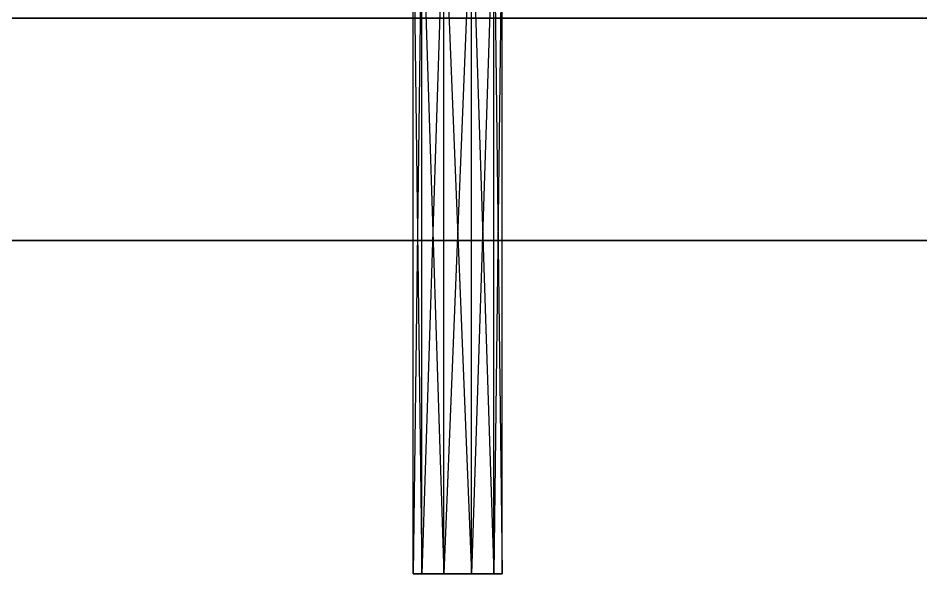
# Model space of a CAD drawing. Extents: x 0 to 4960, y -79 to 258.
# Drawn here: x 3662.1 to 3822, y -78.7 to 19.7 of the extents above; entities that cross this region are included whole.
import ezdxf

# ---------------------------------------------------------------- set-up
doc = ezdxf.new("R2010")
doc.units = 0
doc.layers.add('UB3D', color=1, linetype='CONTINUOUS')

msp = doc.modelspace()

# ---------------------------------------------------------------- linework, layer by layer
at = {"layer": 'UB3D', "color": 254}
for points in [[(3732.125984, -78.740157, -3000), (3732.125984, 42.423071, -3000), (3733.629921, -78.740157, -3004.629921)], [(3732.125984, 42.423071, -3000), (3733.629921, -78.740157, -3004.629921), (3733.629921, 42.423071, -3000)], [(3733.629921, -78.740157, -2995.370079), (3733.629921, 42.423071, -2995.370079), (3732.125984, -78.740157, -3000)], [(3733.629921, 42.423071, -2995.370079), (3732.125984, -78.740157, -3000), (3732.125984, 42.423071, -3000)], [(3733.629921, -78.740157, -3004.629921), (3733.629921, 42.423071, -3000), (3737.566929, -78.740157, -3007.488189)], [(3733.629921, 42.423071, -3000), (3737.566929, -78.740157, -3007.488189), (3737.566929, 42.423071, -3007.488189)], [(3737.566929, -78.740157, -2992.511811), (3737.566929, 42.423071, -2992.511811), (3733.629921, -78.740157, -2995.370079)], [(3737.566929, 42.423071, -2992.511811), (3733.629921, -78.740157, -2995.370079), (3733.629921, 42.423071, -2995.370079)], [(3737.566929, -78.740157, -3007.488189), (3737.566929, 42.423071, -3007.488189), (3742.433071, -78.740157, -3007.488189)], [(3737.566929, 42.423071, -3007.488189), (3742.433071, -78.740157, -3007.488189), (3742.433071, 42.423071, -3007.488189)], [(3742.433071, -78.740157, -2992.511811), (3742.433071, 42.423071, -2992.511811), (3737.566929, -78.740157, -2992.511811)], [(3742.433071, 42.423071, -2992.511811), (3737.566929, -78.740157, -2992.511811), (3737.566929, 42.423071, -2992.511811)], [(3742.433071, -78.740157, -3007.488189), (3742.433071, 42.423071, -3007.488189), (3746.370079, -78.740157, -3004.629921)], [(3742.433071, 42.423071, -3007.488189), (3746.370079, -78.740157, -3004.629921), (3746.370079, 42.423071, -3004.629921)], [(3746.370079, -78.740157, -2995.370079), (3746.370079, 42.423071, -2995.370079), (3742.433071, -78.740157, -2992.511811)], [(3746.370079, 42.423071, -2995.370079), (3742.433071, -78.740157, -2992.511811), (3742.433071, 42.423071, -2992.511811)], [(3746.370079, -78.740157, -3004.629921), (3746.370079, 42.423071, -3004.629921), (3747.874016, -78.740157, -3000)], [(3746.370079, 42.423071, -3004.629921), (3747.874016, -78.740157, -3000), (3747.874016, 42.423071, -3000)], [(3747.874016, -78.740157, -3000), (3747.874016, 42.423071, -3000), (3746.370079, -78.740157, -2995.370079)], [(3747.874016, 42.423071, -3000), (3746.370079, -78.740157, -2995.370079), (3746.370079, 42.423071, -2995.370079)], [(3740, -78.740157, -3000), (3732.125984, -78.740157, -3000), (3733.629921, -78.740157, -3004.629921)], [(3740, -78.740157, -3000), (3733.629921, -78.740157, -2995.370079), (3732.125984, -78.740157, -3000)], [(3740, -78.740157, -3000), (3733.629921, -78.740157, -3004.629921), (3737.566929, -78.740157, -3007.488189)], [(3740, -78.740157, -3000), (3737.566929, -78.740157, -2992.511811), (3733.629921, -78.740157, -2995.370079)], [(3740, -78.740157, -3000), (3737.566929, -78.740157, -3007.488189), (3742.433071, -78.740157, -3007.488189)], [(3740, -78.740157, -3000), (3742.433071, -78.740157, -2992.511811), (3737.566929, -78.740157, -2992.511811)], [(3740, -78.740157, -3000), (3742.433071, -78.740157, -3007.488189), (3746.370079, -78.740157, -3004.629921)], [(3740, -78.740157, -3000), (3746.370079, -78.740157, -3004.629921), (3747.874016, -78.740157, -3000)], [(3740, -78.740157, -3000), (3747.874016, -78.740157, -3000), (3746.370079, -78.740157, -2995.370079)], [(3740, -78.740157, -3000), (3746.370079, -78.740157, -2995.370079), (3742.433071, -78.740157, -2992.511811)]]:
    msp.add_3dface(points, dxfattribs=at)
at = {"layer": 'UB3D', "color": 94}
for points in [[(0, 19.685039, -3870), (4960.050236, 19.685039, -3870), (4960.050236, -19.685039, -3870), (0, -19.685039, -3870)], [(4960.050236, 19.685039, -719.999961), (0, 19.685039, -719.999961), (0, -19.685039, -719.999961), (4960.050236, -19.685039, -719.999961)], [(0, 19.685039, -719.999961), (0, 19.685039, -3870), (4960.050236, 19.685039, -3870)], [(0, 19.685039, -719.999961), (4960.050236, 19.685039, -3870), (4960.050236, 19.685039, -719.999961)], [(0, 19.685039, -719.999961), (4960.050236, 19.685039, -719.999961), (0, 19.685039, -719.999961)], [(0, -19.685039, -719.999961), (4960.050236, -19.685039, -719.999961), (4960.050236, -19.685039, -3870)], [(0, -19.685039, -719.999961), (4960.050236, -19.685039, -3870), (0, -19.685039, -3870)]]:
    msp.add_3dface(points, dxfattribs=at)

doc.saveas('drawing.dxf')
